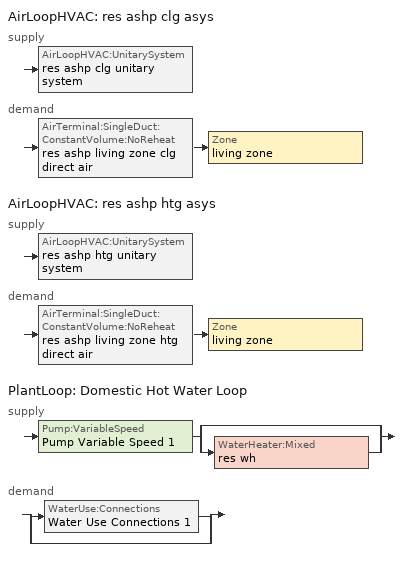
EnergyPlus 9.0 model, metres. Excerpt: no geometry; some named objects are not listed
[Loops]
AirLoopHVAC 'res ashp clg asys'
 supply: AirLoopHVAC:UnitarySystem 'res ashp clg unitary system'
 demand: AirTerminal:SingleDuct:ConstantVolume:NoReheat 'res ashp living zone clg direct air' > Zone 'living zone'
AirLoopHVAC 'res ashp htg asys'
 supply: AirLoopHVAC:UnitarySystem 'res ashp htg unitary system'
 demand: AirTerminal:SingleDuct:ConstantVolume:NoReheat 'res ashp living zone htg direct air' > Zone 'living zone'
PlantLoop 'Domestic Hot Water Loop'
 supply: Pump:VariableSpeed 'Pump Variable Speed 1' > split
  | bypass
  | WaterHeater:Mixed 'res wh'
 demand: split
  | WaterUse:Connections 'Water Use Connections 1'
  | bypass
[ZoneControl:Thermostat]
living zone Thermostat: Zone or ZoneList=living zone; Control Type Schedule=living zone Thermostat Schedule; Control Object Type 1=ThermostatSetpoint:DualSetpoint; Control Name 1=living zone temperature setpoint
[ThermostatSetpoint:DualSetpoint]
living zone temperature setpoint: Heating Setpoint Temperature Schedule=res heating setpoint; Cooling Setpoint Temperature Schedule=res cooling setpoint
[AirTerminal:SingleDuct:ConstantVolume:NoReheat] Availability Schedule=Always On Discrete; Maximum Air Flow Rate {m3/s}=0.84495
res ashp living zone htg direct air; res ashp living zone clg direct air
[Zone equipment]
living zone: res ashp living zone htg direct air, res ashp living zone clg direct air
[AirLoopHVAC] Design Supply Air Flow Rate {m3/s}=0.84495
res ashp clg asys; res ashp htg asys
[Sizing:System] Type of Load to Size On=Sensible; Design Outdoor Air Flow Rate {m3/s}=Autosize; Central Heating Maximum System Air Flow Ratio=0.3; Preheat Design Temperature {C}=7; Preheat Design Humidity Ratio {kgWater/kgDryAir}=0.008; Precool Design Temperature {C}=12.8; Precool Design Humidity Ratio {kgWater/kgDryAir}=0.008; Central Cooling Design Supply Air Temperature {C}=12.8; Central Heating Design Supply Air Temperature {C}=16.7; Type of Zone Sum to Use=NonCoincident; 100% Outdoor Air in Cooling=Yes; 100% Outdoor Air in Heating=Yes; Central Cooling Design Supply Air Humidity Ratio {kgWater/kgDryAir}=0.0085; Central Heating Design Supply Air Humidity Ratio {kgWater/kgDryAir}=0.008; Cooling Supply Air Flow Rate Method=DesignDay; Cooling Supply Air Flow Rate {m3/s}=0; Cooling Supply Air Flow Rate Per Floor Area {m3/s-m2}=0.00996765; Cooling Fraction of Autosized Cooling Supply Air Flow Rate=1; Cooling Supply Air Flow Rate Per Unit Cooling Capacity {m3/s-W}=3.94755e-05; Heating Supply Air Flow Rate Method=DesignDay; Heating Supply Air Flow Rate {m3/s}=0; Heating Supply Air Flow Rate Per Floor Area {m3/s-m2}=0.00996765; Heating Fraction of Autosized Heating Supply Air Flow Rate=1; Heating Fraction of Autosized Cooling Supply Air Flow Rate=1; Heating Supply Air Flow Rate Per Unit Heating Capacity {m3/s-W}=3.15882e-05; System Outdoor Air Method=ZoneSum; Zone Maximum Outdoor Air Fraction=1; Cooling Design Capacity Method=CoolingDesignCapacity; Cooling Design Capacity {W}=Autosize; Cooling Design Capacity Per Floor Area {W/m2}=234.7; Fraction of Autosized Cooling Design Capacity=1; Heating Design Capacity Method=HeatingDesignCapacity; Heating Design Capacity {W}=Autosize; Heating Design Capacity Per Floor Area {W/m2}=157; Fraction of Autosized Heating Design Capacity=1; Central Cooling Capacity Control Method=OnOff
res ashp clg asys; res ashp htg asys
[AvailabilityManager:Scheduled] Schedule=Always On Discrete
res ashp clg asys Availability Manager; res ashp htg asys Availability Manager
[AirLoopHVAC:UnitarySystem] Control Type=Load; Controlling Zone or Thermostat Location=living zone; Dehumidification Control Type=None; Availability Schedule=Always On Discrete; Fan Placement=BlowThrough; Supply Air Fan Operating Mode Schedule=Always Off Discrete; DX Heating Coil Sizing Ratio=1; Use DOAS DX Cooling Coil=No; Minimum Supply Air Temperature {C}=2; Latent Load Control=SensibleOnlyLoadControl; Cooling Supply Air Flow Rate Method=SupplyAirFlowRate; Heating Supply Air Flow Rate Method=SupplyAirFlowRate; No Load Supply Air Flow Rate {m3/s}=0; Maximum Supply Air Temperature {C}=76.6667; Maximum Outdoor Dry-Bulb Temperature for Supplemental Heater Operation {C}=4.44444; Maximum Cycling Rate {cycles/hr}=2.5; Heat Pump Time Constant {s}=60; Fraction of On-Cycle Power Use=0.01; Heat Pump Fan Delay Time {s}=60; Ancillary On-Cycle Electric Power {W}=0; Ancillary Off-Cycle Electric Power {W}=0
Name | Supply Fan | Cooling Coil | Cooling Supply Air Flow Rate {m3/s} | Heating Supply Air Flow Rate {m3/s} | Heating Coil | Supplemental Heating Coil
res ashp clg unitary system | res ashp clg supply fan | res ashp clg coil | 0.84495 | 0
res ashp htg unitary system | res ashp htg supply fan |  | 0 | 0.640923 | res ashp htg coil | res ashp supp heater
[Fan:OnOff] Availability Schedule=Always On Discrete; Fan Total Efficiency=0.75; Pressure Rise {Pa}=794.58; Maximum Flow Rate {m3/s}=0.844955; Motor Efficiency=1; Motor In Airstream Fraction=1
Name | Fan Power Ratio Function of Speed Ratio Curve | Fan Efficiency Ratio Function of Speed Ratio Curve
res ashp clg supply fan | Fan On Off Power Curve 1 | Fan On Off Efficiency Curve 1
res ashp htg supply fan | Fan On Off Power Curve | Fan On Off Efficiency Curve
[Coil:Cooling:DX:SingleSpeed]
res ashp clg coil: Availability Schedule=Always On Discrete; Gross Rated Total Cooling Capacity {W}=12618; Gross Rated Sensible Heat Ratio=0.740612; Gross Rated Cooling COP {W/W}=4.07538; Rated Air Flow Rate {m3/s}=0.667494; Rated Evaporator Fan Power Per Volume Flow Rate {W/(m3/s)}=773.391; Total Cooling Capacity Function of Temperature Curve=Cool-Cap-fT1; Total Cooling Capacity Function of Flow Fraction Curve=Cool-Cap-fFF1; Energy Input Ratio Function of Temperature Curve=Cool-EIR-fT1; Energy Input Ratio Function of Flow Fraction Curve=Cool-EIR-fFF1; Part Load Fraction Correlation Curve=Cool-PLF-fPLR1; Nominal Time for Condensate Removal to Begin {s}=1000; Ratio of Initial Moisture Evaporation Rate and Steady State Latent Capacity=1.5; Maximum Cycling Rate {cycles/hr}=3; Latent Capacity Time Constant {s}=45; Condenser Type=AirCooled; Evaporative Condenser Effectiveness=0; Evaporative Condenser Air Flow Rate {m3/s}=Autosize; Evaporative Condenser Pump Rated Power Consumption {W}=Autosize; Crankcase Heater Capacity {W}=0; Maximum Outdoor Dry-Bulb Temperature for Crankcase Heater Operation {C}=0; Basin Heater Capacity {W/K}=0; Basin Heater Setpoint Temperature {C}=10
[AirLoopHVAC:ReturnPlenum]
Name | Zone
res ashp clg asys return plenum | res ds res ashp clg asys ret air zone
res ashp htg asys return plenum | res ds res ashp htg asys ret air zone
[Coil:Heating:DX:SingleSpeed]
res ashp htg coil: Availability Schedule=Always On Discrete; Gross Rated Heating Capacity {W}=12618; Gross Rated Heating COP {W/W}=3.33368; Rated Air Flow Rate {m3/s}=0.650391; Rated Supply Fan Power Per Volume Flow Rate {W/(m3/s)}=773.391; Heating Capacity Function of Temperature Curve=HP_Heat-Cap-fT1; Heating Capacity Function of Flow Fraction Curve=HP_Heat-CAP-fFF1; Energy Input Ratio Function of Temperature Curve=HP_Heat-EIR-fT1; Energy Input Ratio Function of Flow Fraction Curve=HP_Heat-EIR-fFF1; Part Load Fraction Correlation Curve=HP_Heat-PLF-fPLR1; Defrost Energy Input Ratio Function of Temperature Curve=DefrostEIR; Minimum Outdoor Dry-Bulb Temperature for Compressor Operation {C}=-17.7778; Maximum Outdoor Dry-Bulb Temperature for Defrost Operation {C}=4.44444; Crankcase Heater Capacity {W}=20; Maximum Outdoor Dry-Bulb Temperature for Crankcase Heater Operation {C}=12.7778; Defrost Strategy=ReverseCycle; Defrost Control=OnDemand; Defrost Time Period Fraction=0.166667; Resistive Defrost Heater Capacity {W}=2000
[Coil:Heating:Electric]
res ashp supp heater: Availability Schedule=Always On Discrete; Efficiency=1; Nominal Capacity {W}=18361.5
[PlantLoop]
Domestic Hot Water Loop: Fluid Type=Water; Plant Equipment Operation Scheme=Domestic Hot Water Loop Operation Schemes; Maximum Loop Temperature {C}=100; Minimum Loop Temperature {C}=0; Maximum Loop Flow Rate {m3/s}=0.01; Minimum Loop Flow Rate {m3/s}=0; Plant Loop Volume {m3}=0.003; Load Distribution Scheme=Optimal; Plant Loop Demand Calculation Scheme=SingleSetpoint
[Sizing:Plant]
Domestic Hot Water Loop: Loop Type=Heating; Design Loop Exit Temperature {C}=52.6667; Loop Design Temperature Difference {deltaC}=5.55556; Sizing Option=NonCoincident; Zone Timesteps in Averaging Window=1; Coincident Sizing Factor Mode=None
[Pump:VariableSpeed]
Pump Variable Speed 1: Design Maximum Flow Rate {m3/s}=0.01; Design Pump Head {Pa}=1; Design Power Consumption {W}=0; Motor Efficiency=1; Fraction of Motor Inefficiencies to Fluid Stream=0; Coefficient 1 of the Part Load Performance Curve=0; Coefficient 2 of the Part Load Performance Curve=1; Coefficient 3 of the Part Load Performance Curve=0; Coefficient 4 of the Part Load Performance Curve=0; Design Minimum Flow Rate {m3/s}=0; Pump Control Type=Intermittent; Skin Loss Radiative Fraction=0.5; Design Power Sizing Method=PowerPerFlowPerPressure; Design Electric Power per Unit Flow Rate {W/(m3/s)}=348701.1; Design Shaft Power per Unit Flow Rate per Unit Head=1.28205; Design Minimum Flow Rate Fraction=0
[WaterHeater:Mixed]
res wh: Tank Volume {m3}=0.143846; Setpoint Temperature Schedule=WH Setpoint Temp; Deadband Temperature Difference {deltaC}=2; Maximum Temperature Limit {C}=99; Heater Control Type=Cycle; Heater Maximum Capacity {W}=11722.8; Heater Minimum Capacity {W}=0; Heater Ignition Minimum Flow Rate {m3/s}=0; Heater Ignition Delay {s}=0; Heater Fuel Type=NaturalGas; Heater Thermal Efficiency=0.773298; Off Cycle Parasitic Fuel Consumption Rate {W}=0; Off Cycle Parasitic Fuel Type=Electricity; Off Cycle Parasitic Heat Fraction to Tank=0; On Cycle Parasitic Fuel Consumption Rate {W}=0; On Cycle Parasitic Fuel Type=Electricity; On Cycle Parasitic Heat Fraction to Tank=0; Ambient Temperature Indicator=Zone; Ambient Temperature Zone=living zone; Off Cycle Loss Coefficient to Ambient Temperature {W/K}=4.15693; Off Cycle Loss Fraction to Zone=0.64; On Cycle Loss Coefficient to Ambient Temperature {W/K}=4.15693; On Cycle Loss Fraction to Zone=1; Use Side Effectiveness=1; Source Side Effectiveness=1; Use Side Design Flow Rate {m3/s}=Autosize; Source Side Design Flow Rate {m3/s}=Autosize; Indirect Water Heating Recovery Time {hr}=1.5; Source Side Flow Control Mode=IndirectHeatPrimarySetpoint
[SetpointManager:Scheduled]
Setpoint Manager Scheduled 1: Control Variable=Temperature; Schedule=dhw temp
[WaterUse:Connections]
Water Use Connections 1: Water Use Equipment Name 1=res shower; Water Use Equipment Name 2=res sink; Water Use Equipment Name 3=res bath; Water Use Equipment Name 4=res shower dist=0.0; Water Use Equipment Name 5=res sink dist=0.0; Water Use Equipment Name 6=res bath dist=0.0; Water Use Equipment Name 7=res cw; Water Use Equipment Name 8=res dw
[WaterUse:Equipment] Zone=living zone
Name | Peak Flow Rate {m3/s} | Flow Rate Fraction Schedule | Target Temperature Schedule
res shower | 0.000274695 | res shower schedule | res shower temperature schedule
res sink | 0.000212399 | res sink schedule | res sink temperature schedule
res bath | 0.000429619 | res bath schedule | res bath temperature schedule
res shower dist=0.0 | 0 | res shower schedule | res shower temperature schedule
res sink dist=0.0 | 0 | res sink schedule | res sink temperature schedule
res bath dist=0.0 | 0 | res bath schedule | res bath temperature schedule
res cw | 0.000697118 | res cw schedule | res cw temperature schedule
res dw | 6.66818e-05 | res dw schedule | res dw temperature schedule
[PlantEquipmentOperationSchemes]
Domestic Hot Water Loop Operation Schemes: Control Scheme Object Type 1=PlantEquipmentOperation:HeatingLoad; Control Scheme Name 1=Domestic Hot Water Loop Heating Operation Scheme; Control Scheme Schedule Name 1=Always On Discrete
[PlantEquipmentOperation:HeatingLoad]
Domestic Hot Water Loop Heating Operation Scheme: Load Range Lower Limit 1 {W}=0; Load Range Upper Limit 1 {W}=1000000000; Range Equipment List Name 1=Domestic Hot Water Loop Heating Equipment List
[PlantEquipmentList]
Domestic Hot Water Loop Heating Equipment List: WaterHeater:Mixed, res wh
[ElectricLoadCenter:Distribution]
res photovoltaics elec load center dist: Generator List=res photovoltaics elec load center dist Generators; Generator Operation Scheme Type=Baseload; Electrical Buss Type=DirectCurrentWithInverter; Inverter=res photovoltaics inverter
[ElectricLoadCenter:Generators]
res photovoltaics elec load center dist Generators: Generator Name 1=res photovoltaics generator; Generator Object Type 1=Generator:PVWatts; Generator Rated Electric Power Output 1 {W}=2500
[Generator:PVWatts]
res photovoltaics generator: DC System Capacity {W}=2500; Module Type=Standard; Array Type=FixedRoofMounted; System Losses=0.14; Array Geometry Type=TiltAzimuth; Tilt Angle {deg}=26.5651; Azimuth Angle {deg}=180; Ground Coverage Ratio=0.4
[ElectricLoadCenter:Inverter:PVWatts]
res photovoltaics inverter: DC to AC Size Ratio=1.1; Inverter Efficiency=0.96
[EnergyManagementSystem:GlobalVariable]
res_ds_res_ashp_clg_asys_AhMfr
res_ds_res_ashp_clg_asys_AhT
res_ds_res_ashp_clg_asys_AhToLiv
res_ds_res_ashp_clg_asys_AhTt
res_ds_res_ashp_clg_asys_AhVfr
res_ds_res_ashp_clg_asys_AhW
res_ds_res_ashp_clg_asys_AhWt
res_ds_res_ashp_clg_asys_FanRtf
res_ds_res_ashp_clg_asys_LivToAh
res_ds_res_ashp_clg_asys_lk_ret_fan_equiv
res_ds_res_ashp_clg_asys_lk_sup_fan_equiv
res_ds_res_ashp_clg_asys_RaT
res_ds_res_ashp_clg_asys_RaW
res_ds_res_ashp_clg_asys_RetDCnToAh
res_ds_res_ashp_clg_asys_RetDCnToPl
res_ds_res_ashp_clg_asys_RetLatLk
res_ds_res_ashp_clg_asys_RetSLk
res_ds_res_ashp_clg_asys_SupDCnToAh
res_ds_res_ashp_clg_asys_SupDCnToLv
res_ds_res_ashp_clg_asys_SupLatLkToAh
res_ds_res_ashp_clg_asys_SupLatLkToLv
res_ds_res_ashp_clg_asys_SupSLkToAh
res_ds_res_ashp_clg_asys_SupSLkToLv
res_ds_res_ashp_htg_asys_AhMfr
res_ds_res_ashp_htg_asys_AhT
res_ds_res_ashp_htg_asys_AhToLiv
res_ds_res_ashp_htg_asys_AhTt
res_ds_res_ashp_htg_asys_AhVfr
res_ds_res_ashp_htg_asys_AhW
res_ds_res_ashp_htg_asys_AhWt
res_ds_res_ashp_htg_asys_FanRtf
res_ds_res_ashp_htg_asys_LivToAh
res_ds_res_ashp_htg_asys_lk_ret_fan_equiv
res_ds_res_ashp_htg_asys_lk_sup_fan_equiv
res_ds_res_ashp_htg_asys_RaT
res_ds_res_ashp_htg_asys_RaW
res_ds_res_ashp_htg_asys_RetDCnToAh
res_ds_res_ashp_htg_asys_RetDCnToPl
res_ds_res_ashp_htg_asys_RetLatLk
res_ds_res_ashp_htg_asys_RetSLk
res_ds_res_ashp_htg_asys_SupDCnToAh
res_ds_res_ashp_htg_asys_SupDCnToLv
res_ds_res_ashp_htg_asys_SupLatLkToAh
res_ds_res_ashp_htg_asys_SupLatLkToLv
res_ds_res_ashp_htg_asys_SupSLkToAh
res_ds_res_ashp_htg_asys_SupSLkToLv
[EnergyManagementSystem:Sensor]
Name | Output:Variable or Output:Meter Index Key | Output:Variable or Output:Meter
res_af_1_tin_s | living zone | Zone Mean Air Temperature
res_af_1_tt_s | living zone | Zone Outdoor Air Drybulb Temperature
res_af_vw_s |  | Site Wind Speed
res_ds_res_ashp_clg_asys_ah_mfr_s | Node 24 | System Node Mass Flow Rate
res_ds_res_ashp_clg_asys_ah_tt_s | Node 24 | System Node Temperature
res_ds_res_ashp_clg_asys_ah_vfr_s | Node 24 | System Node Current Density Volume Flow Rate
res_ds_res_ashp_clg_asys_ah_wt_s | Node 24 | System Node Humidity Ratio
res_ds_res_ashp_clg_asys_fan_rtf_s | res ashp clg supply fan | Fan Runtime Fraction
res_ds_res_ashp_clg_asys_ra_t_s | Node 27 | System Node Temperature
res_ds_res_ashp_clg_asys_ra_w_s | Node 27 | System Node Humidity Ratio
res_ds_res_ashp_clg_asys_win_s; res_ds_res_ashp_htg_asys_win_s | living zone | Zone Mean Air Humidity Ratio
res_ds_res_ashp_htg_asys_ah_mfr_s | Node 17 | System Node Mass Flow Rate
res_ds_res_ashp_htg_asys_ah_tt_s | Node 17 | System Node Temperature
res_ds_res_ashp_htg_asys_ah_vfr_s | Node 17 | System Node Current Density Volume Flow Rate
res_ds_res_ashp_htg_asys_ah_wt_s | Node 17 | System Node Humidity Ratio
res_ds_res_ashp_htg_asys_fan_rtf_s | res ashp htg supply fan | Fan Runtime Fraction
res_ds_res_ashp_htg_asys_ra_t_s | Node 20 | System Node Temperature
res_ds_res_ashp_htg_asys_ra_w_s | Node 20 | System Node Humidity Ratio
res_infil_1_bath_sch_s | res mv_1 bath exhaust schedule | Schedule Value
res_infil_1_dryer_sch_s | res mv_1 dryer exhaust schedule | Schedule Value
res_infil_1_range_sch_s | res mv_1 range exhaust schedule | Schedule Value
res_infil_1_wh_sch_s | Always On Discrete | Schedule Value
res_nv_1_nva_s | res nv_1 avail schedule | Schedule Value
res_nv_1_sp_s | res nv_1 temp schedule | Schedule Value
res_nv_pb_s |  | Site Outdoor Air Barometric Pressure
res_nv_wt_s |  | Site Outdoor Air Humidity Ratio
[EnergyManagementSystem:Actuator]
Name | Actuated Component Unique | Actuated Component Type | Actuated Component Control Type
res_ds_res_ashp_clg_asys_AhToLivMix_act | res ds res ashp clg asys AhToLivMix | ZoneMixing | Air Exchange Flow Rate
res_ds_res_ashp_clg_asys_LivToAhMix_act | res ds res ashp clg asys LivToAhMix | ZoneMixing | Air Exchange Flow Rate
res_ds_res_ashp_clg_asys_RetDCnToAhEquip_act | res ds res ashp clg asys RetDCnToAhEquip | OtherEquipment | Power Level
res_ds_res_ashp_clg_asys_RetDCnToPlEq_act | res ds res ashp clg asys RetDCnToPlEq | OtherEquipment | Power Level
res_ds_res_ashp_clg_asys_RetLatLkEq_act | res ds res ashp clg asys RetLatLkEq | OtherEquipment | Power Level
res_ds_res_ashp_clg_asys_RetSLkEq_act | res ds res ashp clg asys RetSLkEq | OtherEquipment | Power Level
res_ds_res_ashp_clg_asys_SupDCnToAhEq_act | res ds res ashp clg asys SupDCnToAhEq | OtherEquipment | Power Level
res_ds_res_ashp_clg_asys_SupDCnToLvEq_act | res ds res ashp clg asys SupDCnToLvEq | OtherEquipment | Power Level
res_ds_res_ashp_clg_asys_SupLatLkToAhEq_act | res ds res ashp clg asys SupLatLkToAhEq | OtherEquipment | Power Level
res_ds_res_ashp_clg_asys_SupLatLkToLvEq_act | res ds res ashp clg asys SupLatLkToLvEq | OtherEquipment | Power Level
res_ds_res_ashp_clg_asys_SupSLkToAhEq_act | res ds res ashp clg asys SupSLkToAhEq | OtherEquipment | Power Level
res_ds_res_ashp_clg_asys_SupSLkToLvEq_act | res ds res ashp clg asys SupSLkToLvEq | OtherEquipment | Power Level
res_ds_res_ashp_htg_asys_AhToLivMix_act | res ds res ashp htg asys AhToLivMix | ZoneMixing | Air Exchange Flow Rate
res_ds_res_ashp_htg_asys_LivToAhMix_act | res ds res ashp htg asys LivToAhMix | ZoneMixing | Air Exchange Flow Rate
res_ds_res_ashp_htg_asys_RetDCnToAhEquip_act | res ds res ashp htg asys RetDCnToAhEquip | OtherEquipment | Power Level
res_ds_res_ashp_htg_asys_RetDCnToPlEq_act | res ds res ashp htg asys RetDCnToPlEq | OtherEquipment | Power Level
res_ds_res_ashp_htg_asys_RetLatLkEq_act | res ds res ashp htg asys RetLatLkEq | OtherEquipment | Power Level
res_ds_res_ashp_htg_asys_RetSLkEq_act | res ds res ashp htg asys RetSLkEq | OtherEquipment | Power Level
res_ds_res_ashp_htg_asys_SupDCnToAhEq_act | res ds res ashp htg asys SupDCnToAhEq | OtherEquipment | Power Level
res_ds_res_ashp_htg_asys_SupDCnToLvEq_act | res ds res ashp htg asys SupDCnToLvEq | OtherEquipment | Power Level
res_ds_res_ashp_htg_asys_SupLatLkToAhEq_act | res ds res ashp htg asys SupLatLkToAhEq | OtherEquipment | Power Level
res_ds_res_ashp_htg_asys_SupLatLkToLvEq_act | res ds res ashp htg asys SupLatLkToLvEq | OtherEquipment | Power Level
res_ds_res_ashp_htg_asys_SupSLkToAhEq_act | res ds res ashp htg asys SupSLkToAhEq | OtherEquipment | Power Level
res_ds_res_ashp_htg_asys_SupSLkToLvEq_act | res ds res ashp htg asys SupSLkToLvEq | OtherEquipment | Power Level
res_infil_1_bath_fan_act | res infil_1 bath fan | ElectricEquipment | Electric Power Level
res_infil_1_flow_act | res infil_1 flow | Zone Infiltration | Air Exchange Flow Rate
res_infil_1_house_fan_act | res infil_1 house fan | ElectricEquipment | Electric Power Level
res_infil_1_range_fan_act | res infil_1 range fan | ElectricEquipment | Electric Power Level
res_nv_1_flow_act | res nv_1 flow | Zone Infiltration | Air Exchange Flow Rate
[EnergyManagementSystem:Program]
res_ds_res_ashp_clg_asys_program: Set res_ds_res_ashp_clg_asys_AhMfr = res_ds_res_ashp_clg_asys_ah_mfr_s; Set res_ds_res_ashp_clg_asys_FanRtf = res_ds_res_ashp_clg_asys_fan_rtf_s; Set res_ds_res_ashp_clg_asys_AhVfr = res_ds_res_ashp_clg_asys_ah_vfr_s; Set res_ds_res_ashp_clg_asys_AhTt = res_ds_res_ashp_clg_asys_ah_tt_s; Set res_ds_res_ashp_clg_asys_AhWt = res_ds_res_ashp_clg_asys_ah_wt_s; Set res_ds_res_ashp_clg_asys_RaT = res_ds_res_ashp_clg_asys_ra_t_s; Set res_ds_res_ashp_clg_asys_RaW = res_ds_res_ashp_clg_asys_ra_w_s; Set res_ds_res_ashp_clg_asys_AhT = res_ds_res_ashp_clg_asys_ah_t_s; Set res_ds_res_ashp_clg_asys_AhW = res_ds_res_ashp_clg_asys_ah_w_s; Run res_ds_res_ashp_clg_asys_lk_subrout; Set res_ds_res_ashp_clg_asys_SupSLkToLvEq_act = res_ds_res_ashp_clg_asys_SupSLkToLv; Set res_ds_res_ashp_clg_asys_SupLatLkToLvEq_act = res_ds_res_ashp_clg_asys_SupLatLkToLv; Set res_ds_res_ashp_clg_asys_SupDCnToLvEq_act = res_ds_res_ashp_clg_asys_SupDCnToLv; Set res_ds_res_ashp_clg_asys_SupDCnToAhEq_act = res_ds_res_ashp_clg_asys_SupDCnToAh; Set res_ds_res_ashp_clg_asys_SupSLkToAhEq_act = res_ds_res_ashp_clg_asys_SupSLkToAh; Set res_ds_res_ashp_clg_asys_SupLatLkToAhEq_act = res_ds_res_ashp_clg_asys_SupLatLkToAh; Set res_ds_res_ashp_clg_asys_RetSLkEq_act = res_ds_res_ashp_clg_asys_RetSLk; Set res_ds_res_ashp_clg_asys_RetLatLkEq_act = res_ds_res_ashp_clg_asys_RetLatLk; Set res_ds_res_ashp_clg_asys_RetDCnToPlEq_act = res_ds_res_ashp_clg_asys_RetDCnToPl; Set res_ds_res_ashp_clg_asys_RetDCnToAhEquip_act = res_ds_res_ashp_clg_asys_RetDCnToAh; Set res_ds_res_ashp_clg_asys_AhToLivMix_act = res_ds_res_ashp_clg_asys_AhToLiv; Set res_ds_res_ashp_clg_asys_LivToAhMix_act = res_ds_res_ashp_clg_asys_LivToAh
res_ds_res_ashp_htg_asys_program: Set res_ds_res_ashp_htg_asys_AhMfr = res_ds_res_ashp_htg_asys_ah_mfr_s; Set res_ds_res_ashp_htg_asys_FanRtf = res_ds_res_ashp_htg_asys_fan_rtf_s; Set res_ds_res_ashp_htg_asys_AhVfr = res_ds_res_ashp_htg_asys_ah_vfr_s; Set res_ds_res_ashp_htg_asys_AhTt = res_ds_res_ashp_htg_asys_ah_tt_s; Set res_ds_res_ashp_htg_asys_AhWt = res_ds_res_ashp_htg_asys_ah_wt_s; Set res_ds_res_ashp_htg_asys_RaT = res_ds_res_ashp_htg_asys_ra_t_s; Set res_ds_res_ashp_htg_asys_RaW = res_ds_res_ashp_htg_asys_ra_w_s; Set res_ds_res_ashp_htg_asys_AhT = res_ds_res_ashp_htg_asys_ah_t_s; Set res_ds_res_ashp_htg_asys_AhW = res_ds_res_ashp_htg_asys_ah_w_s; Run res_ds_res_ashp_htg_asys_lk_subrout; Set res_ds_res_ashp_htg_asys_SupSLkToLvEq_act = res_ds_res_ashp_htg_asys_SupSLkToLv; Set res_ds_res_ashp_htg_asys_SupLatLkToLvEq_act = res_ds_res_ashp_htg_asys_SupLatLkToLv; Set res_ds_res_ashp_htg_asys_SupDCnToLvEq_act = res_ds_res_ashp_htg_asys_SupDCnToLv; Set res_ds_res_ashp_htg_asys_SupDCnToAhEq_act = res_ds_res_ashp_htg_asys_SupDCnToAh; Set res_ds_res_ashp_htg_asys_SupSLkToAhEq_act = res_ds_res_ashp_htg_asys_SupSLkToAh; Set res_ds_res_ashp_htg_asys_SupLatLkToAhEq_act = res_ds_res_ashp_htg_asys_SupLatLkToAh; Set res_ds_res_ashp_htg_asys_RetSLkEq_act = res_ds_res_ashp_htg_asys_RetSLk; Set res_ds_res_ashp_htg_asys_RetLatLkEq_act = res_ds_res_ashp_htg_asys_RetLatLk; Set res_ds_res_ashp_htg_asys_RetDCnToPlEq_act = res_ds_res_ashp_htg_asys_RetDCnToPl; Set res_ds_res_ashp_htg_asys_RetDCnToAhEquip_act = res_ds_res_ashp_htg_asys_RetDCnToAh; Set res_ds_res_ashp_htg_asys_AhToLivMix_act = res_ds_res_ashp_htg_asys_AhToLiv; Set res_ds_res_ashp_htg_asys_LivToAhMix_act = res_ds_res_ashp_htg_asys_LivToAh
res_infil_1_program: Set p_m = 0.14; Set p_s = 0.22; Set s_m = 270; Set s_s = 370; Set z_m = 9.99744; Set z_s = 4.8768; Set f_t = (((s_m/z_m)^p_m)*((z_s/s_s)^p_s)); Set Tdiff = res_af_1_tin_s-res_af_1_tt_s; Set dT = @Abs Tdiff; Set c = 0.0697; Set Cs = 0.0749; Set Cw = 0.1406; Set n = 0.67; Set sft = (f_t*0.5); Set temp1 = ((c*Cw)*((sft*res_af_vw_s)^(2*n)))^2; Set Qn = (((c*Cs*(dT^n))^2)+temp1)^0.5; Set Tdiff = res_af_1_tin_s-res_af_1_tt_s; Set dT = @Abs Tdiff; Set QWHV = res_infil_1_wh_sch_s*0.0236; Set Qrange = res_infil_1_range_sch_s*0.0472; Set Qdryer = res_infil_1_dryer_sch_s*0.0472; Set Qbath = res_infil_1_bath_sch_s*0.0472; Set QhpwhOut = 0; Set QhpwhIn = 0; Set QductsOut = 0; Set QductsIn = 0; Set QductsOut = QductsOut+res_ds_res_ashp_htg_asys_lk_ret_fan_equiv; Set QductsIn = QductsIn+res_ds_res_ashp_htg_asys_lk_sup_fan_equiv; Set QductsOut = QductsOut+res_ds_res_ashp_clg_asys_lk_ret_fan_equiv; Set QductsIn = QductsIn+res_ds_res_ashp_clg_asys_lk_sup_fan_equiv; Set Qout = QWHV+Qrange+Qbath+Qdryer+QhpwhOut+QductsOut; Set Qin = QhpwhIn+QductsIn; Set Qu = (@Abs (Qout-Qin)); Set Qb = (@Min Qout Qin); Set faneff_wh = 0.9438948864000002; Set res_infil_1_house_fan_act = (QWHV*300)/faneff_wh*1; Set faneff_sp = 0.4719474432000001; Set res_infil_1_range_fan_act = (Qrange*300)/faneff_sp; Set res_infil_1_bath_fan_act = (Qbath*300)/faneff_sp; Set Q_acctd_for_elsewhere = QhpwhOut+QhpwhIn+QductsOut+QductsIn; Set res_infil_1_flow_act = (((Qu^2)+(Qn^2))^0.5)-Q_acctd_for_elsewhere; Set res_infil_1_flow_act = (@Max res_infil_1_flow_act 0)
res_nv_1_program: Set Tdiff = res_af_1_tin_s-res_af_1_tt_s; Set dT = (@Abs Tdiff); Set pt = (@RhFnTdbWPb res_af_1_tt_s res_nv_wt_s res_nv_pb_s); Set NVA = 14055.0362664692; Set Cs = 0.00017926040778923255; Set Cw = 8.70903777141566e-05; Set MNV = 2.5170530303999974; Set MHR = 0.0115; Set MRH = 0.7; Set temp1 = (res_nv_1_nva_s*NVA); Set SGNV = temp1*((((Cs*dT)+(Cw*(res_af_vw_s^2)))^0.5)/1000); If (res_nv_wt_s<MHR) && (pt<MRH) && (res_af_1_tin_s>res_nv_1_sp_s); Set temp2 = (res_af_1_tin_s-res_nv_1_sp_s); Set NVadj1 = temp2/(res_af_1_tin_s-res_af_1_tt_s); Set NVadj2 = (@Min NVadj1 1); Set NVadj3 = (@Max NVadj2 0); Set NVadj = SGNV*NVadj3; Set res_nv_1_flow_act = (@Min NVadj MNV); Else; Set res_nv_1_flow_act = 0; EndIf
[EnergyManagementSystem:ProgramCallingManager]
res af_1 program calling manager: BeginTimestepBeforePredictor; res_infil_1_program; res_nv_1_program
res ds res ashp clg asys program calling manager: EndOfSystemTimestepAfterHVACReporting; res_ds_res_ashp_clg_asys_program
res ds res ashp htg asys program calling manager: EndOfSystemTimestepAfterHVACReporting; res_ds_res_ashp_htg_asys_program
[Schedule:Day:Interval]
res heating setpoint allday1; res heating setpoint allday2; res heating setpoint allday3; res heating setpoint allday4; res heating setpoint allday5; res heating setpoint allday6; res heating setpoint allday7; res heating setpoint allday8; res heating setpoint allday9; res heating setpoint allday10; res heating setpoint allday11; res heating setpoint allday12: No, 24:00, 21.6667
Schedule Day 12; Schedule Day 13; res bath schedule allday1; res bath schedule allday2; res bath schedule allday3; res bath schedule allday4; res bath schedule allday6; res bath schedule allday7; res cw schedule allday2; res cw schedule allday3; res cw schedule allday4; res cw schedule allday6; res dw schedule allday1; res dw schedule allday2; res dw schedule allday4; res dw schedule allday5; res dw schedule allday7; res shower schedule allday5; Schedule Day 15; Schedule Day 17; Schedule Day 6; Schedule Day 7; Schedule Day 8: No, 24:00, 0
res heating setpoint summer design; res cooling setpoint summer design: No, 24:00, 23.8889
res heating setpoint winter design; res cooling setpoint winter design: No, 24:00, 21.1111
res cooling setpoint allday1; res cooling setpoint allday2; res cooling setpoint allday3; res cooling setpoint allday4; res cooling setpoint allday5; res cooling setpoint allday6; res cooling setpoint allday7; res cooling setpoint allday8; res cooling setpoint allday9; res cooling setpoint allday10; res cooling setpoint allday11; res cooling setpoint allday12: No, 24:00, 24.4444
res bath schedule allday5: No, 10:30, 0, 10:50, 0.361288, 24:00, 0
res cw schedule allday1: No, 08:00, 0, 08:10, 0.0422513, 08:20, 0.139377, 15:40, 0, 15:50, 0.0351558, 24:00, 0
res cw schedule allday5: No, 05:00, 0, 05:10, 0.0062714, 05:20, 0.086794, 05:30, 0.0340302, 10:00, 0, 10:10, 0.0069146, 10:20, 0.109427, 19:00, 0, 19:10, 0.0524824, 20:10, 0, 20:20, 0.0193769, 21:30, 0, 21:40, 0.0743518, 24:00, 0
res cw schedule allday7: No, 12:10, 0, 12:20, 0.0228141, 13:30, 0, 13:40, 0.0017487, 24:00, 0
res dw schedule allday3: No, 19:10, 0, 19:20, 0.110759, 19:30, 0.0867938, 19:40, 0.0406621, 19:50, 0.100756, 24:00, 0
res dw schedule allday6: No, 11:50, 0, 12:00, 0.0857862, 12:10, 0.0413458, 12:20, 0.105578, 12:30, 0.0941346, 20:40, 0, 20:50, 0.0610651, 21:00, 0.0729039, 21:10, 0.065923, 21:20, 0.0901044, 21:30, 0.0751709, 21:40, 0.0654552, 24:00, 0
res shower schedule allday1: No, 17:50, 0, 18:00, 0.0792065, 18:10, 0.316826, 24:00, 0
res shower schedule allday2: No, 23:00, 0, 23:10, 0.248714, 24:00, 0
res shower schedule allday3: No, 09:40, 0, 10:00, 0.319912, 10:10, 0, 10:20, 0.464365, 24:00, 0
res shower schedule allday4: No, 08:10, 0, 08:20, 0.172128, 08:30, 0.258193, 24:00, 0
res shower schedule allday6: No, 05:10, 0, 05:20, 0.35256, 05:30, 0.493583, 21:20, 0, 21:30, 0.220132, 21:40, 0.366887, 24:00, 0
res shower schedule allday7: No, 03:50, 0, 04:00, 0.157899, 04:30, 0, 04:40, 0.489101, 04:50, 0.0978202, 09:40, 0, 09:50, 0.154225, 24:00, 0
res sink schedule allday1: No, 06:40, 0, 06:50, 0.0086028, 07:30, 0, 07:40, 0.0212629, 11:50, 0, 12:00, 0.01205, 12:10, 0.0746492, 12:40, 0, 12:50, 0.0014948, 14:00, 0, 14:10, 0.0018914, 14:30, 0, 14:40, 0.0430445, 15:30, 0, 15:40, 0.0015863, 15:50, 0.0124771, 16:00, 0.0140024, 18:10, 0, 18:20, 0.0001525, 18:40, 0, 18:50, 0.108054, 19:00, 0.0105552, 19:10, 0.0058572, 19:30, 0, 19:40, 0.002593, 21:00, 0, 21:10, 0.0084808, 21:20, 0.0346858, 22:10, 0, 22:20, 0.0104026, 22:50, 0, 23:00, 0.0011897, 24:00, 0
res sink schedule allday2: No, 07:30, 0, 07:40, 0.0137584, 07:50, 0, 08:00, 0.0368517, 09:50, 0, 10:00, 0.111562, 10:10, 0.0028066, 10:20, 0, 10:30, 0.0716901, 12:30, 0, 12:40, 0.028432, 15:20, 0, 15:30, 0.0456376, 17:20, 0, 17:30, 0.0330994, 19:10, 0, 19:20, 0.0031117, 19:30, 0.0042709, 24:00, 0
res sink schedule allday3: No, 00:30, 0, 00:40, 0.0021049, 03:30, 0, 03:40, 0.0138499, 03:50, 0.0053386, 11:10, 0, 11:20, 0.0322758, 11:30, 0.0024405, 13:20, 0, 13:30, 0.0039048, 14:20, 0, 14:30, 0.0010677, 16:30, 0, 16:40, 0.0026236, 17:00, 0, 17:10, 0.0176327, 18:30, 0, 18:40, 0.0690055, 22:20, 0, 22:30, 0.0258389, 22:40, 0.0006406, 23:10, 0, 23:20, 0.0341672, 24:00, 0
res sink schedule allday4: No, 01:50, 0, 02:00, 0.03554, 04:50, 0, 05:00, 0.0367907, 07:00, 0, 07:10, 0.0053996, 07:20, 0.0198597, 07:30, 0.0270592, 08:20, 0, 08:30, 0.0179683, 08:40, 0.0655889, 08:50, 0.0573215, 09:00, 0, 09:10, 0.138987, 10:30, 0, 10:40, 0.0021354, 11:10, 0, 11:20, 0.144966, 11:30, 0.143319, 11:40, 0.0082062, 11:50, 0.0019829, 12:00, 0.0206833, 14:10, 0, 14:20, 0.0084808, 14:30, 0.00241, 14:40, 0, 14:50, 0.0370653, 15:50, 0, 16:00, 0.0349298, 17:10, 0, 17:20, 0.0017389, 17:50, 0, 18:00, 0.035662, 18:10, 0.0040268, 19:00, 0, 19:10, 0.151373, 22:20, 0, 22:30, 0.0772118, 24:00, 0
res sink schedule allday5: No, 00:10, 0.0152837, 06:10, 0, 06:20, 0.202196, 06:30, 0.354088, 07:40, 0, 07:50, 0.0074436, 12:00, 0, 12:10, 0.0003356, 12:20, 0.0276693, 12:40, 0, 12:50, 0.0931361, 13:10, 0, 13:20, 0.0402379, 14:10, 0, 14:20, 0.0084198, 17:00, 0, 17:10, 0.050488, 17:30, 0, 17:40, 0.0607687, 18:00, 0, 18:10, 0.0286455, 19:30, 0, 19:40, 0.0096095, 20:00, 0, 20:10, 0.0325808, 22:40, 0, 22:50, 0.033435, 24:00, 0
res sink schedule allday6: No, 01:40, 0, 01:50, 0.156315, 06:10, 0, 06:20, 0.0126602, 08:00, 0, 08:10, 0.0030506, 08:20, 0.0008847, 08:40, 0, 08:50, 0.0012508, 09:50, 0, 10:00, 0.132947, 12:00, 0, 12:10, 0.0358756, 13:40, 0, 13:50, 0.0626601, 14:00, 0.0663819, 15:00, 0, 15:10, 0.0149481, 15:50, 0, 16:00, 0.0352655, 16:50, 0, 17:00, 0.0036608, 17:20, 0, 17:30, 0.033496, 17:40, 0, 17:50, 0.0455765, 18:00, 0.0424649, 18:10, 0.0245882, 18:20, 0.0461866, 18:30, 0.190055, 18:40, 0.0491153, 19:10, 0, 19:20, 0.0698597, 19:30, 0, 19:40, 0.0044844, 19:50, 0.0025016, 22:00, 0, 22:10, 0.0629652, 23:00, 0, 23:10, 0.0049115, 24:00, 0
res sink schedule allday7: No, 05:20, 0, 05:30, 0.0002135, 05:40, 0.0007931, 06:00, 0, 06:10, 0.0058267, 06:40, 0, 06:50, 0.266565, 07:00, 0.0653753, 07:10, 0, 07:20, 0.0323673, 09:00, 0, 09:10, 0.0221477, 09:50, 0, 10:00, 0.0261134, 11:40, 0, 11:50, 0.00964, 12:20, 0, 12:30, 0.0394753, 16:00, 0, 16:10, 0.158145, 16:20, 0.0459426, 16:30, 0.0755339, 16:40, 0.0537828, 17:10, 0, 17:20, 0.140635, 17:30, 0.0449664, 17:40, 0.0014338, 18:40, 0, 18:50, 0.0034777, 19:00, 0.0079621, 21:00, 0, 21:10, 0.059701, 21:20, 0.0100061, 22:40, 0, 22:50, 0.0027456, 23:30, 0, 23:40, 9.15e-05, 23:50, 0.047895, 24:00, 0
[Schedule:Week:Daily]
res heating setpoint Week Rule - Jan1-Jan6: Schedule Day 12, res heating setpoint allday1, res heating setpoint allday1, res heating setpoint allday1, res heating setpoint allday1, res heating setpoint allday1, res heating setpoint allday1, Schedule Day 12, res heating setpoint summer design, res heating setpoint winter design, Schedule Day 12, Schedule Day 12
res heating setpoint Week Rule - Jan7-Jan27: res heating setpoint allday1, res heating setpoint allday1, res heating setpoint allday1, res heating setpoint allday1, res heating setpoint allday1, res heating setpoint allday1, res heating setpoint allday1, Schedule Day 12, res heating setpoint summer design, res heating setpoint winter design, Schedule Day 12, Schedule Day 12
res heating setpoint Week Rule - Jan28-Feb3: res heating setpoint allday1, res heating setpoint allday1, res heating setpoint allday1, res heating setpoint allday1, res heating setpoint allday2, res heating setpoint allday2, res heating setpoint allday2, Schedule Day 12, res heating setpoint summer design, res heating setpoint winter design, Schedule Day 12, Schedule Day 12
res heating setpoint Week Rule - Feb4-Feb24: res heating setpoint allday2, res heating setpoint allday2, res heating setpoint allday2, res heating setpoint allday2, res heating setpoint allday2, res heating setpoint allday2, res heating setpoint allday2, Schedule Day 12, res heating setpoint summer design, res heating setpoint winter design, Schedule Day 12, Schedule Day 12
res heating setpoint Week Rule - Feb25-Mar3: res heating setpoint allday2, res heating setpoint allday2, res heating setpoint allday2, res heating setpoint allday2, res heating setpoint allday3, res heating setpoint allday3, res heating setpoint allday3, Schedule Day 12, res heating setpoint summer design, res heating setpoint winter design, Schedule Day 12, Schedule Day 12
res heating setpoint Week Rule - Mar4-Mar31: res heating setpoint allday3, res heating setpoint allday3, res heating setpoint allday3, res heating setpoint allday3, res heating setpoint allday3, res heating setpoint allday3, res heating setpoint allday3, Schedule Day 12, res heating setpoint summer design, res heating setpoint winter design, Schedule Day 12, Schedule Day 12
res heating setpoint Week Rule - Apr1-Apr28: res heating setpoint allday4, res heating setpoint allday4, res heating setpoint allday4, res heating setpoint allday4, res heating setpoint allday4, res heating setpoint allday4, res heating setpoint allday4, Schedule Day 12, res heating setpoint summer design, res heating setpoint winter design, Schedule Day 12, Schedule Day 12
res heating setpoint Week Rule - Apr29-May5: res heating setpoint allday4, res heating setpoint allday4, res heating setpoint allday5, res heating setpoint allday5, res heating setpoint allday5, res heating setpoint allday5, res heating setpoint allday5, Schedule Day 12, res heating setpoint summer design, res heating setpoint winter design, Schedule Day 12, Schedule Day 12
res heating setpoint Week Rule - May6-May26: res heating setpoint allday5, res heating setpoint allday5, res heating setpoint allday5, res heating setpoint allday5, res heating setpoint allday5, res heating setpoint allday5, res heating setpoint allday5, Schedule Day 12, res heating setpoint summer design, res heating setpoint winter design, Schedule Day 12, Schedule Day 12
res heating setpoint Week Rule - May27-Jun2: res heating setpoint allday5, res heating setpoint allday5, res heating setpoint allday5, res heating setpoint allday5, res heating setpoint allday5, res heating setpoint allday6, res heating setpoint allday6, Schedule Day 12, res heating setpoint summer design, res heating setpoint winter design, Schedule Day 12, Schedule Day 12
res heating setpoint Week Rule - Jun3-Jun30: res heating setpoint allday6, res heating setpoint allday6, res heating setpoint allday6, res heating setpoint allday6, res heating setpoint allday6, res heating setpoint allday6, res heating setpoint allday6, Schedule Day 12, res heating setpoint summer design, res heating setpoint winter design, Schedule Day 12, Schedule Day 12
res heating setpoint Week Rule - Jul1-Jul28: res heating setpoint allday7, res heating setpoint allday7, res heating setpoint allday7, res heating setpoint allday7, res heating setpoint allday7, res heating setpoint allday7, res heating setpoint allday7, Schedule Day 12, res heating setpoint summer design, res heating setpoint winter design, Schedule Day 12, Schedule Day 12
res heating setpoint Week Rule - Jul29-Aug4: res heating setpoint allday7, res heating setpoint allday7, res heating setpoint allday7, res heating setpoint allday8, res heating setpoint allday8, res heating setpoint allday8, res heating setpoint allday8, Schedule Day 12, res heating setpoint summer design, res heating setpoint winter design, Schedule Day 12, Schedule Day 12
res heating setpoint Week Rule - Aug5-Aug25: res heating setpoint allday8, res heating setpoint allday8, res heating setpoint allday8, res heating setpoint allday8, res heating setpoint allday8, res heating setpoint allday8, res heating setpoint allday8, Schedule Day 12, res heating setpoint summer design, res heating setpoint winter design, Schedule Day 12, Schedule Day 12
res heating setpoint Week Rule - Aug26-Sep1: res heating setpoint allday8, res heating setpoint allday8, res heating setpoint allday8, res heating setpoint allday8, res heating setpoint allday8, res heating setpoint allday8, res heating setpoint allday9, Schedule Day 12, res heating setpoint summer design, res heating setpoint winter design, Schedule Day 12, Schedule Day 12
res heating setpoint Week Rule - Sep2-Sep29: res heating setpoint allday9, res heating setpoint allday9, res heating setpoint allday9, res heating setpoint allday9, res heating setpoint allday9, res heating setpoint allday9, res heating setpoint allday9, Schedule Day 12, res heating setpoint summer design, res heating setpoint winter design, Schedule Day 12, Schedule Day 12
res heating setpoint Week Rule - Sep30-Oct6: res heating setpoint allday9, res heating setpoint allday10, res heating setpoint allday10, res heating setpoint allday10, res heating setpoint allday10, res heating setpoint allday10, res heating setpoint allday10, Schedule Day 12, res heating setpoint summer design, res heating setpoint winter design, Schedule Day 12, Schedule Day 12
res heating setpoint Week Rule - Oct7-Oct27: res heating setpoint allday10, res heating setpoint allday10, res heating setpoint allday10, res heating setpoint allday10, res heating setpoint allday10, res heating setpoint allday10, res heating setpoint allday10, Schedule Day 12, res heating setpoint summer design, res heating setpoint winter design, Schedule Day 12, Schedule Day 12
res heating setpoint Week Rule - Oct28-Nov3: res heating setpoint allday10, res heating setpoint allday10, res heating setpoint allday10, res heating setpoint allday10, res heating setpoint allday11, res heating setpoint allday11, res heating setpoint allday11, Schedule Day 12, res heating setpoint summer design, res heating setpoint winter design, Schedule Day 12, Schedule Day 12
res heating setpoint Week Rule - Nov4-Nov24: res heating setpoint allday11, res heating setpoint allday11, res heating setpoint allday11, res heating setpoint allday11, res heating setpoint allday11, res heating setpoint allday11, res heating setpoint allday11, Schedule Day 12, res heating setpoint summer design, res heating setpoint winter design, Schedule Day 12, Schedule Day 12
res heating setpoint Week Rule - Nov25-Dec1: res heating setpoint allday11, res heating setpoint allday11, res heating setpoint allday11, res heating setpoint allday11, res heating setpoint allday11, res heating setpoint allday11, res heating setpoint allday12, Schedule Day 12, res heating setpoint summer design, res heating setpoint winter design, Schedule Day 12, Schedule Day 12
res heating setpoint Week Rule - Dec2-Dec31: res heating setpoint allday12, res heating setpoint allday12, res heating setpoint allday12, res heating setpoint allday12, res heating setpoint allday12, res heating setpoint allday12, res heating setpoint allday12, Schedule Day 12, res heating setpoint summer design, res heating setpoint winter design, Schedule Day 12, Schedule Day 12
res cooling setpoint Week Rule - Jan1-Jan6: Schedule Day 13, res cooling setpoint allday1, res cooling setpoint allday1, res cooling setpoint allday1, res cooling setpoint allday1, res cooling setpoint allday1, res cooling setpoint allday1, Schedule Day 13, res cooling setpoint summer design, res cooling setpoint winter design, Schedule Day 13, Schedule Day 13
res cooling setpoint Week Rule - Jan7-Jan27: res cooling setpoint allday1, res cooling setpoint allday1, res cooling setpoint allday1, res cooling setpoint allday1, res cooling setpoint allday1, res cooling setpoint allday1, res cooling setpoint allday1, Schedule Day 13, res cooling setpoint summer design, res cooling setpoint winter design, Schedule Day 13, Schedule Day 13
res cooling setpoint Week Rule - Jan28-Feb3: res cooling setpoint allday1, res cooling setpoint allday1, res cooling setpoint allday1, res cooling setpoint allday1, res cooling setpoint allday2, res cooling setpoint allday2, res cooling setpoint allday2, Schedule Day 13, res cooling setpoint summer design, res cooling setpoint winter design, Schedule Day 13, Schedule Day 13
res cooling setpoint Week Rule - Feb4-Feb24: res cooling setpoint allday2, res cooling setpoint allday2, res cooling setpoint allday2, res cooling setpoint allday2, res cooling setpoint allday2, res cooling setpoint allday2, res cooling setpoint allday2, Schedule Day 13, res cooling setpoint summer design, res cooling setpoint winter design, Schedule Day 13, Schedule Day 13
res cooling setpoint Week Rule - Feb25-Mar3: res cooling setpoint allday2, res cooling setpoint allday2, res cooling setpoint allday2, res cooling setpoint allday2, res cooling setpoint allday3, res cooling setpoint allday3, res cooling setpoint allday3, Schedule Day 13, res cooling setpoint summer design, res cooling setpoint winter design, Schedule Day 13, Schedule Day 13
res cooling setpoint Week Rule - Mar4-Mar31: res cooling setpoint allday3, res cooling setpoint allday3, res cooling setpoint allday3, res cooling setpoint allday3, res cooling setpoint allday3, res cooling setpoint allday3, res cooling setpoint allday3, Schedule Day 13, res cooling setpoint summer design, res cooling setpoint winter design, Schedule Day 13, Schedule Day 13
res cooling setpoint Week Rule - Apr1-Apr28: res cooling setpoint allday4, res cooling setpoint allday4, res cooling setpoint allday4, res cooling setpoint allday4, res cooling setpoint allday4, res cooling setpoint allday4, res cooling setpoint allday4, Schedule Day 13, res cooling setpoint summer design, res cooling setpoint winter design, Schedule Day 13, Schedule Day 13
res cooling setpoint Week Rule - Apr29-May5: res cooling setpoint allday4, res cooling setpoint allday4, res cooling setpoint allday5, res cooling setpoint allday5, res cooling setpoint allday5, res cooling setpoint allday5, res cooling setpoint allday5, Schedule Day 13, res cooling setpoint summer design, res cooling setpoint winter design, Schedule Day 13, Schedule Day 13
res cooling setpoint Week Rule - May6-May26: res cooling setpoint allday5, res cooling setpoint allday5, res cooling setpoint allday5, res cooling setpoint allday5, res cooling setpoint allday5, res cooling setpoint allday5, res cooling setpoint allday5, Schedule Day 13, res cooling setpoint summer design, res cooling setpoint winter design, Schedule Day 13, Schedule Day 13
res cooling setpoint Week Rule - May27-Jun2: res cooling setpoint allday5, res cooling setpoint allday5, res cooling setpoint allday5, res cooling setpoint allday5, res cooling setpoint allday5, res cooling setpoint allday6, res cooling setpoint allday6, Schedule Day 13, res cooling setpoint summer design, res cooling setpoint winter design, Schedule Day 13, Schedule Day 13
res cooling setpoint Week Rule - Jun3-Jun30: res cooling setpoint allday6, res cooling setpoint allday6, res cooling setpoint allday6, res cooling setpoint allday6, res cooling setpoint allday6, res cooling setpoint allday6, res cooling setpoint allday6, Schedule Day 13, res cooling setpoint summer design, res cooling setpoint winter design, Schedule Day 13, Schedule Day 13
res cooling setpoint Week Rule - Jul1-Jul28: res cooling setpoint allday7, res cooling setpoint allday7, res cooling setpoint allday7, res cooling setpoint allday7, res cooling setpoint allday7, res cooling setpoint allday7, res cooling setpoint allday7, Schedule Day 13, res cooling setpoint summer design, res cooling setpoint winter design, Schedule Day 13, Schedule Day 13
res cooling setpoint Week Rule - Jul29-Aug4: res cooling setpoint allday7, res cooling setpoint allday7, res cooling setpoint allday7, res cooling setpoint allday8, res cooling setpoint allday8, res cooling setpoint allday8, res cooling setpoint allday8, Schedule Day 13, res cooling setpoint summer design, res cooling setpoint winter design, Schedule Day 13, Schedule Day 13
res cooling setpoint Week Rule - Aug5-Aug25: res cooling setpoint allday8, res cooling setpoint allday8, res cooling setpoint allday8, res cooling setpoint allday8, res cooling setpoint allday8, res cooling setpoint allday8, res cooling setpoint allday8, Schedule Day 13, res cooling setpoint summer design, res cooling setpoint winter design, Schedule Day 13, Schedule Day 13
res cooling setpoint Week Rule - Aug26-Sep1: res cooling setpoint allday8, res cooling setpoint allday8, res cooling setpoint allday8, res cooling setpoint allday8, res cooling setpoint allday8, res cooling setpoint allday8, res cooling setpoint allday9, Schedule Day 13, res cooling setpoint summer design, res cooling setpoint winter design, Schedule Day 13, Schedule Day 13
res cooling setpoint Week Rule - Sep2-Sep29: res cooling setpoint allday9, res cooling setpoint allday9, res cooling setpoint allday9, res cooling setpoint allday9, res cooling setpoint allday9, res cooling setpoint allday9, res cooling setpoint allday9, Schedule Day 13, res cooling setpoint summer design, res cooling setpoint winter design, Schedule Day 13, Schedule Day 13
res cooling setpoint Week Rule - Sep30-Oct6: res cooling setpoint allday9, res cooling setpoint allday10, res cooling setpoint allday10, res cooling setpoint allday10, res cooling setpoint allday10, res cooling setpoint allday10, res cooling setpoint allday10, Schedule Day 13, res cooling setpoint summer design, res cooling setpoint winter design, Schedule Day 13, Schedule Day 13
res cooling setpoint Week Rule - Oct7-Oct27: res cooling setpoint allday10, res cooling setpoint allday10, res cooling setpoint allday10, res cooling setpoint allday10, res cooling setpoint allday10, res cooling setpoint allday10, res cooling setpoint allday10, Schedule Day 13, res cooling setpoint summer design, res cooling setpoint winter design, Schedule Day 13, Schedule Day 13
res cooling setpoint Week Rule - Oct28-Nov3: res cooling setpoint allday10, res cooling setpoint allday10, res cooling setpoint allday10, res cooling setpoint allday10, res cooling setpoint allday11, res cooling setpoint allday11, res cooling setpoint allday11, Schedule Day 13, res cooling setpoint summer design, res cooling setpoint winter design, Schedule Day 13, Schedule Day 13
res cooling setpoint Week Rule - Nov4-Nov24: res cooling setpoint allday11, res cooling setpoint allday11, res cooling setpoint allday11, res cooling setpoint allday11, res cooling setpoint allday11, res cooling setpoint allday11, res cooling setpoint allday11, Schedule Day 13, res cooling setpoint summer design, res cooling setpoint winter design, Schedule Day 13, Schedule Day 13
res cooling setpoint Week Rule - Nov25-Dec1: res cooling setpoint allday11, res cooling setpoint allday11, res cooling setpoint allday11, res cooling setpoint allday11, res cooling setpoint allday11, res cooling setpoint allday11, res cooling setpoint allday12, Schedule Day 13, res cooling setpoint summer design, res cooling setpoint winter design, Schedule Day 13, Schedule Day 13
res cooling setpoint Week Rule - Dec2-Dec31: res cooling setpoint allday12, res cooling setpoint allday12, res cooling setpoint allday12, res cooling setpoint allday12, res cooling setpoint allday12, res cooling setpoint allday12, res cooling setpoint allday12, Schedule Day 13, res cooling setpoint summer design, res cooling setpoint winter design, Schedule Day 13, Schedule Day 13
res bath schedule Week Rule - Jan1-Jan6: Schedule Day 8, res bath schedule allday1, res bath schedule allday2, res bath schedule allday3, res bath schedule allday4, res bath schedule allday5, res bath schedule allday6, Schedule Day 8, Schedule Day 8, Schedule Day 8, Schedule Day 8, Schedule Day 8
res bath schedule Week Rule - Jan7-Dec31: res bath schedule allday7, res bath schedule allday1, res bath schedule allday2, res bath schedule allday3, res bath schedule allday4, res bath schedule allday5, res bath schedule allday6, Schedule Day 8, Schedule Day 8, Schedule Day 8, Schedule Day 8, Schedule Day 8
res cw schedule Week Rule - Jan1-Jan6: Schedule Day 15, res cw schedule allday1, res cw schedule allday2, res cw schedule allday3, res cw schedule allday4, res cw schedule allday5, res cw schedule allday6, Schedule Day 15, Schedule Day 15, Schedule Day 15, Schedule Day 15, Schedule Day 15
res cw schedule Week Rule - Jan7-Dec31: res cw schedule allday7, res cw schedule allday1, res cw schedule allday2, res cw schedule allday3, res cw schedule allday4, res cw schedule allday5, res cw schedule allday6, Schedule Day 15, Schedule Day 15, Schedule Day 15, Schedule Day 15, Schedule Day 15
res dw schedule Week Rule - Jan1-Jan6: Schedule Day 17, res dw schedule allday1, res dw schedule allday2, res dw schedule allday3, res dw schedule allday4, res dw schedule allday5, res dw schedule allday6, Schedule Day 17, Schedule Day 17, Schedule Day 17, Schedule Day 17, Schedule Day 17
res dw schedule Week Rule - Jan7-Dec31: res dw schedule allday7, res dw schedule allday1, res dw schedule allday2, res dw schedule allday3, res dw schedule allday4, res dw schedule allday5, res dw schedule allday6, Schedule Day 17, Schedule Day 17, Schedule Day 17, Schedule Day 17, Schedule Day 17
res shower schedule Week Rule - Jan1-Jan6: Schedule Day 6, res shower schedule allday1, res shower schedule allday2, res shower schedule allday3, res shower schedule allday4, res shower schedule allday5, res shower schedule allday6, Schedule Day 6, Schedule Day 6, Schedule Day 6, Schedule Day 6, Schedule Day 6
res shower schedule Week Rule - Jan7-Dec31: res shower schedule allday7, res shower schedule allday1, res shower schedule allday2, res shower schedule allday3, res shower schedule allday4, res shower schedule allday5, res shower schedule allday6, Schedule Day 6, Schedule Day 6, Schedule Day 6, Schedule Day 6, Schedule Day 6
res sink schedule Week Rule - Jan1-Jan6: Schedule Day 7, res sink schedule allday1, res sink schedule allday2, res sink schedule allday3, res sink schedule allday4, res sink schedule allday5, res sink schedule allday6, Schedule Day 7, Schedule Day 7, Schedule Day 7, Schedule Day 7, Schedule Day 7
res sink schedule Week Rule - Jan7-Dec31: res sink schedule allday7, res sink schedule allday1, res sink schedule allday2, res sink schedule allday3, res sink schedule allday4, res sink schedule allday5, res sink schedule allday6, Schedule Day 7, Schedule Day 7, Schedule Day 7, Schedule Day 7, Schedule Day 7
[Schedule:Year]
res heating setpoint: res heating setpoint Week Rule - Jan1-Jan6, 1, 1, 1, 6, res heating setpoint Week Rule - Jan7-Jan27, 1, 7, 1, 27, res heating setpoint Week Rule - Jan28-Feb3, 1, 28, 2, 3, res heating setpoint Week Rule - Feb4-Feb24, 2, 4, 2, 24, res heating setpoint Week Rule - Feb25-Mar3, 2, 25, 3, 3, res heating setpoint Week Rule - Mar4-Mar31, 3, 4, 3, 31, res heating setpoint Week Rule - Apr1-Apr28, 4, 1, 4, 28, res heating setpoint Week Rule - Apr29-May5, 4, 29, 5, 5, res heating setpoint Week Rule - May6-May26, 5, 6, 5, 26, res heating setpoint Week Rule - May27-Jun2, 5, 27, 6, 2, res heating setpoint Week Rule - Jun3-Jun30, 6, 3, 6, 30, res heating setpoint Week Rule - Jul1-Jul28, 7, 1, 7, 28, res heating setpoint Week Rule - Jul29-Aug4, 7, 29, 8, 4, res heating setpoint Week Rule - Aug5-Aug25, 8, 5, 8, 25, res heating setpoint Week Rule - Aug26-Sep1, 8, 26, 9, 1, res heating setpoint Week Rule - Sep2-Sep29, 9, 2, 9, 29, res heating setpoint Week Rule - Sep30-Oct6, 9, 30, 10, 6, res heating setpoint Week Rule - Oct7-Oct27, 10, 7, 10, 27, res heating setpoint Week Rule - Oct28-Nov3, 10, 28, 11, 3, res heating setpoint Week Rule - Nov4-Nov24, 11, 4, 11, 24, res heating setpoint Week Rule - Nov25-Dec1, 11, 25, 12, 1, res heating setpoint Week Rule - Dec2-Dec31, 12, 2, 12, 31
res cooling setpoint: res cooling setpoint Week Rule - Jan1-Jan6, 1, 1, 1, 6, res cooling setpoint Week Rule - Jan7-Jan27, 1, 7, 1, 27, res cooling setpoint Week Rule - Jan28-Feb3, 1, 28, 2, 3, res cooling setpoint Week Rule - Feb4-Feb24, 2, 4, 2, 24, res cooling setpoint Week Rule - Feb25-Mar3, 2, 25, 3, 3, res cooling setpoint Week Rule - Mar4-Mar31, 3, 4, 3, 31, res cooling setpoint Week Rule - Apr1-Apr28, 4, 1, 4, 28, res cooling setpoint Week Rule - Apr29-May5, 4, 29, 5, 5, res cooling setpoint Week Rule - May6-May26, 5, 6, 5, 26, res cooling setpoint Week Rule - May27-Jun2, 5, 27, 6, 2, res cooling setpoint Week Rule - Jun3-Jun30, 6, 3, 6, 30, res cooling setpoint Week Rule - Jul1-Jul28, 7, 1, 7, 28, res cooling setpoint Week Rule - Jul29-Aug4, 7, 29, 8, 4, res cooling setpoint Week Rule - Aug5-Aug25, 8, 5, 8, 25, res cooling setpoint Week Rule - Aug26-Sep1, 8, 26, 9, 1, res cooling setpoint Week Rule - Sep2-Sep29, 9, 2, 9, 29, res cooling setpoint Week Rule - Sep30-Oct6, 9, 30, 10, 6, res cooling setpoint Week Rule - Oct7-Oct27, 10, 7, 10, 27, res cooling setpoint Week Rule - Oct28-Nov3, 10, 28, 11, 3, res cooling setpoint Week Rule - Nov4-Nov24, 11, 4, 11, 24, res cooling setpoint Week Rule - Nov25-Dec1, 11, 25, 12, 1, res cooling setpoint Week Rule - Dec2-Dec31, 12, 2, 12, 31
res bath schedule: res bath schedule Week Rule - Jan1-Jan6, 1, 1, 1, 6, res bath schedule Week Rule - Jan7-Dec31, 1, 7, 12, 31
res cw schedule: res cw schedule Week Rule - Jan1-Jan6, 1, 1, 1, 6, res cw schedule Week Rule - Jan7-Dec31, 1, 7, 12, 31
res dw schedule: res dw schedule Week Rule - Jan1-Jan6, 1, 1, 1, 6, res dw schedule Week Rule - Jan7-Dec31, 1, 7, 12, 31
res shower schedule: res shower schedule Week Rule - Jan1-Jan6, 1, 1, 1, 6, res shower schedule Week Rule - Jan7-Dec31, 1, 7, 12, 31
res sink schedule: res sink schedule Week Rule - Jan1-Jan6, 1, 1, 1, 6, res sink schedule Week Rule - Jan7-Dec31, 1, 7, 12, 31
[Schedule:Constant]
Name | Hourly Value
Always Off Discrete | 0
Always On Discrete | 1
dhw temp; WH Setpoint Temp | 52.6667
res bath temperature schedule; res shower temperature schedule; res sink temperature schedule | 43.3333
res cw temperature schedule | 33.6111
res dw temperature schedule | 51.6667
[Schedule:Compact]
living zone Thermostat Schedule: Through: 12/31, For: AllDays, Until: 24:00, 4
[Curve:Exponent] Coefficient1 Constant=1; Coefficient2 Constant=0; Coefficient3 Constant=0; Minimum Value of x {BasedOnField A2}=0; Maximum Value of x {BasedOnField A2}=1
Fan On Off Power Curve 1; Fan On Off Power Curve
[Curve:Cubic] Coefficient1 Constant=1; Coefficient2 x=0; Coefficient3 x**2=0; Coefficient4 x**3=0; Minimum Value of x {BasedOnField A2}=0; Maximum Value of x {BasedOnField A2}=1
Fan On Off Efficiency Curve 1; Fan On Off Efficiency Curve
[Curve:Biquadratic]
Name | Coefficient1 Constant | Coefficient2 x | Coefficient3 x**2 | Coefficient4 y | Coefficient5 y**2 | Coefficient6 x*y | Minimum Value of x {BasedOnField A2} | Maximum Value of x {BasedOnField A2} | Minimum Value of y {BasedOnField A3} | Maximum Value of y {BasedOnField A3}
Cool-Cap-fT1 | 1.55736 | -0.0744482 | 0.0030986 | 0.00145958 | -4.1148e-05 | -0.000426714 | 13.88 | 23.88 | 18.33 | 51.66
Cool-EIR-fT1 | -0.350448 | 0.11681 | -0.00339951 | -0.00122609 | 0.000600809 | -0.000466884 | 13.88 | 23.88 | 18.33 | 51.66
HP_Heat-Cap-fT1 | 0.878144 | -0.00291486 | -3.3372e-05 | 0.0223867 | 0.000163944 | -2.187e-05 | -100 | 100 | -100 | 100
HP_Heat-EIR-fT1 | 0.716518 | 0.0102759 | 0.000460734 | -0.00648037 | 0.000456354 | -0.00069764 | -100 | 100 | -100 | 100
DefrostEIR | 0.1528 | 0 | 0 | 0 | 0 | 0 | -100 | 100 | -100 | 100
[Curve:Quadratic] Minimum Value of x {BasedOnField A2}=0
Name | Coefficient1 Constant | Coefficient2 x | Coefficient3 x**2 | Maximum Value of x {BasedOnField A2} | Minimum Curve Output {BasedOnField A3} | Maximum Curve Output {BasedOnField A3}
Cool-Cap-fFF1 | 0.718664 | 0.417974 | -0.136638 | 2 | 0 | 2
Cool-EIR-fFF1 | 1.14349 | -0.13944 | -0.00404779 | 2 | 0 | 2
Cool-PLF-fPLR1 | 0.93 | 0.07 | 0 | 1 | 0.7 | 1
HP_Heat-CAP-fFF1 | 0.694045 | 0.474208 | -0.168253 | 2 | 0 | 2
HP_Heat-EIR-fFF1 | 2.18542 | -1.94283 | 0.757409 | 2 | 0 | 2
HP_Heat-PLF-fPLR1 | 0.89 | 0.11 | 0 | 1 | 0.7 | 1
